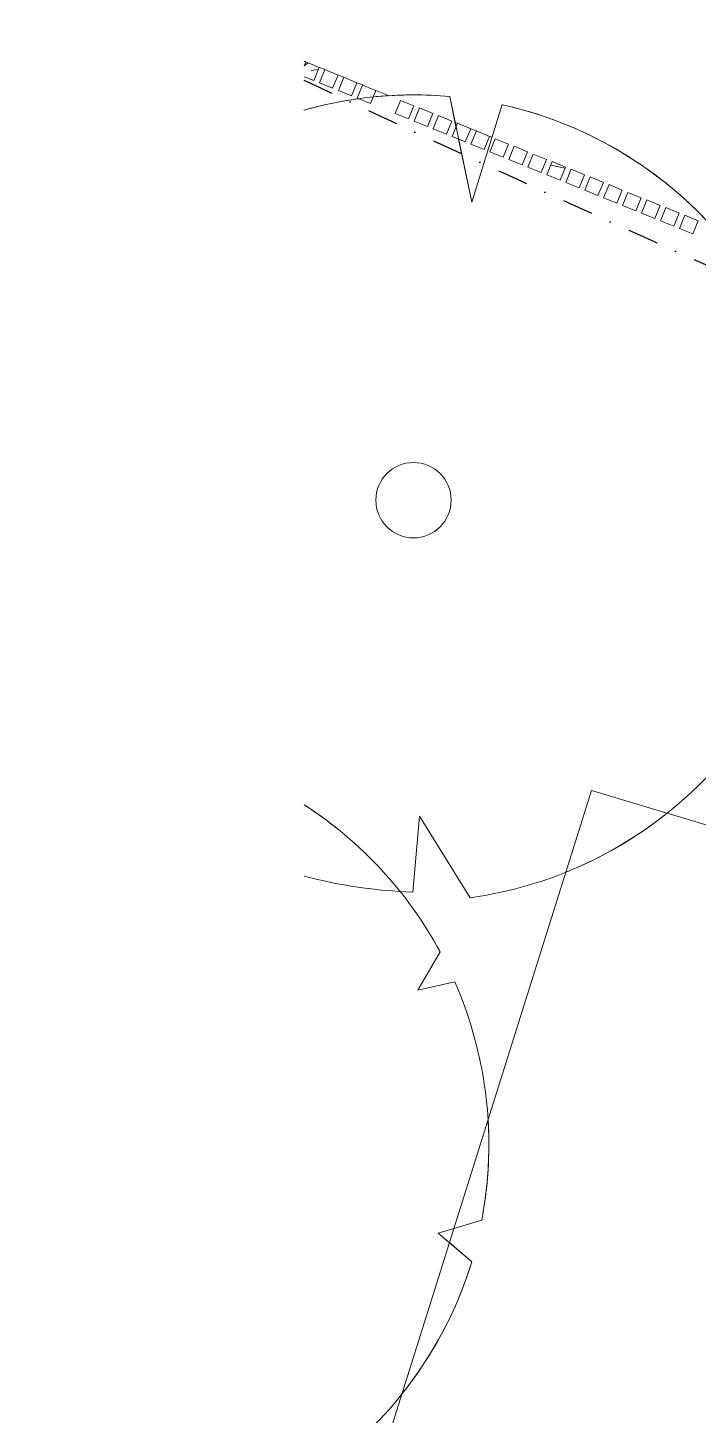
# Model space of a CAD drawing. Header units: millimetres. Extents: x -39027 to 364494, y -35256 to 94895.
# Drawn here: x 164218 to 165858, y 87203 to 90594 of the extents above; entities that cross this region are included whole.
import ezdxf

# ---------------------------------------------------------------- set-up
doc = ezdxf.new("R2010")
doc.units = ezdxf.units.MM
doc.header["$LTSCALE"] = 25
doc.linetypes.add('BG_Dash Dot 3mm', pattern=[7, 3, -2, 0, -2])
for name, color, linetype, lineweight in [('A-DETL-MBND', 4, 'Continuous', 13), ('A-GLAZ-CWMG', 3, 'Continuous', 5), ('C-PROP-LINE', 91, 'BG_Dash Dot 3mm', 25), ('C-TOPO', 251, 'Continuous', 9), ('L-PLNT', 71, 'Continuous', 5)]:
    doc.layers.add(name, color=color, linetype=linetype, lineweight=lineweight)

# ---------------------------------------------------------------- blocks, each defined once
blk = doc.blocks.new('Rectangular Mullion - 35mm Timber Batten_Black_-894194-PROPOSED FIRST FLOOR PLAN')
at = {"layer": 'A-DETL-MBND', "lineweight": 5}
h = blk.add_hatch(dxfattribs=at)
h.set_pattern_fill('FP_1', color=256, style=0, pattern_type=2)
h.set_pattern_definition([(342.749, (13101.33, 12533.75), (-10691.93428, 3408.4868), [122.343, -12111.918]), (326.675, (13218.17, 12497.46), (3605.762, -2132.3304), [155.42, -5025.186]), (292.985, (13348, 12412.1), (941.92, -380.847), [114.947, -1321.893]), (291.137, (13392.92, 12306.26), (7560.45, -19427.28463), [222.826, -22059.793]), (324.99, (13473.27, 12098.424), (-7628.1631, 5436.25745), [135.552, -13419.58]), (337.985, (13584.3, 12020.7), (1322.766, 561.07), [254, -762]), (347.447, (13819.78, 11925.44), (-5017.8325, 1288.417), [123.6, -6056.485]), (343.696, (12998.5, 12279.43), (-8801.3738, 2679.70067), [102.107, -10108.567]), (337.985, (13096.5, 12250.8), (1322.766, 561.07), [152.4, -863.6]), (309.684, (13237.79, 12193.636), (8181.89994, -9752.98374), [150.01, -14851.05]), (285.86, (13333.58, 12078.19), (-1692.01, 6281.6876), [231.684, -11352.5]), (298.696, (13396.9, 11855.33), (3872.74174, -6926.0012), [144.4, -14295.673]), (331.645, (13466.23, 11728.66), (7261.09284, -3791.1956), [184.006, -9016.265]), (349.874, (13628.16, 11641.27), (-14311.02379, 2609.0373), [197.272, -19529.88]), (344.695, (12880.44, 11987.434), (8889.46097, -2371.17666), [173.91, -17217.207]), (334.618, (13048.185, 11941.53), (14740.94124, -6927.80272), [173.02, -17128.838]), (304.295, (13204.5, 11867.36), (-1037.397, 2021.1605), [183.16, -3480.08]), (290.495, (13307.706, 11716.046), (5346.68902, -14125.91575), [165.393, -16373.89]), (323.054, (13365.615, 11561.12), (9297.29536, -6910.3957), [157.726, -15614.836]), (337.985, (13491.7, 11466.3), (1322.766, 561.07), [121.92, -894.08]), (350.98, (13604.7, 11420.62), (9262.8548, -1393.3012), [135.552, -13419.58]), (337.985, (13458.1, 12575.8), (1322.766, 561.07), [3.353, -1012.647]), (114.833, (13532.814, 12381.204), (8712.97424, -18938.42317), [222.826, -22059.793]), (131.42, (13058.4, 11641.5), (-1242.518, 721.568), [90.874, -2180.97]), (149.855, (12998.27, 11709.65), (-5414.9868, 2978.4874), [143.684, -7040.52]), (181.184, (12874.01, 11781.81), (-5465.7766, -246.4002), [77.377, -7660.25]), (311.42, (13532.8, 12381.2), (1242.518, -721.568), [113.59, -2158.253]), (331.275, (13607.964, 12296.023), (-8039.3595, 4473.66674), [173.91, -17217.207]), (348.11, (13760.473, 12212.44), (17169.906134, -3578.632855), [288.98, -28609.032]), (348.29, (13143.23, 12637.36), (6069.25286, -1165.18107), [113.592, -11245.633]), (322.461, (13254.455, 12614.303), (-9152.30965, 7101.30382), [189.804, -18790.642]), (295.106, (13404.96, 12498.655), (-7578.44816, 16299.18031), [194.107, -19216.546]), (303.29, (13487.32, 12322.886), (6860.71724, -10331.3456), [160.644, -15903.726]), (328.523, (13575.49, 12188.6), (4503.1958, -2561.228), [185.403, -5994.684]), (344.567, (13733.61, 12091.793), (-16753.66257, 4665.381766), [265.913, -26325.352]), (346.115, (13048.01, 12401.88), (-5963.3982, 1622.144), [143.684, -7040.52]), (326.675, (13187.5, 12367.4), (3605.762, -2132.3304), [155.42, -5025.186]), (295.475, (13317.36, 12282.01), (-6440.05853, 13662.1457), [165.393, -16373.89]), (292.985, (13388.5, 12132.7), (941.92, -380.847), [186.79, -1250.05]), (320.631, (13461.44, 11960.74), (-10644.67426, 8812.39278), [170.313, -16860.95]), (341.351, (13593.104, 11852.71), (-15413.3556, 5264.8142), [173.02, -17128.838]), (355.088, (13757.04, 11797.384), (10574.52922, -833.81564), [138.19, -13680.903]), (346.731, (12952.8, 12166.4), (7009.7353, -1573.6634), [133.633, -13229.76]), (323.054, (13082.87, 12135.73), (9297.29536, -6910.3957), [157.726, -15614.836]), (305.98, (13208.92, 12040.92), (-3392.78665, 4856.5112), [191.7, -9393.227]), (288.086, (13321.546, 11885.795), (-5332.36425, 16459.65141), [252.37, -24984.547]), (322.04, (13399.89, 11645.9), (-3215.1584, 2685.3507), [147.93, -7248.66]), (343.994, (13516.526, 11554.9), (9829.36488, -2764.31528), [194.107, -19216.546]), (1.184, (13703.11, 11501.38), (5465.7766, 246.4002), [77.377, -7660.25]), (347.447, (12838.55, 11883.82), (-5017.8325, 1288.417), [123.6, -6056.485]), (327.977, (12959.196, 11856.96), (9661.83155, -5973.35872), [175.39, -17363.49]), (300.58, (13107.897, 11763.96), (8518.31275, -14321.84346), [217.433, -21525.916]), (308.93, (13599.36, 12518.68), (5223.5357, -6309.6216), [104.603, -10355.757]), (327.201, (13665.09, 12437.31), (-13876.72194, 8999.13405), [217.196, -21502.404]), (345.11, (13847.66, 12319.66), (-6909.51565, 1967.5874), [245.738, -7945.516])])
h.paths.add_polyline_path([(17.5, 17.5), (17.5, -17.5), (-17.5, -17.5), (-17.5, -6.6), (-7.8, 17.5)], flags=0)
for p, q in [((-7.8, 17.5), (17.5, 17.5)), ((17.5, 17.5), (17.5, -17.5)), ((-17.5, -17.5), (-17.5, -6.6)), ((17.5, -17.5), (-17.5, -17.5))]:
    blk.add_line(p, q, dxfattribs=at)
blk = doc.blocks.new('Rectangular Mullion - 35mm Timber Batten_Black_-V1-PROPOSED FIRST FLOOR PLAN')
at = {"layer": 'A-DETL-MBND', "lineweight": 5}
for p, q in [((-17.5, -17.5), (-17.5, 17.5)), ((-17.5, 17.5), (17.5, 17.5)), ((17.5, 17.5), (17.5, -17.5)), ((17.5, -17.5), (-17.5, -17.5))]:
    blk.add_line(p, q, dxfattribs=at)
blk = doc.blocks.new('Rectangular Mullion - 35mm Timber Batten_Black_-V2-PROPOSED FIRST FLOOR PLAN')
at = {"layer": 'A-DETL-MBND', "lineweight": 5}
for p, q in [((-17.5, -17.5), (-17.5, 17.5)), ((-17.5, 17.5), (17.5, 17.5)), ((17.5, 17.5), (17.5, -17.5)), ((17.5, -17.5), (-17.5, -17.5))]:
    blk.add_line(p, q, dxfattribs=at)
blk = doc.blocks.new('Rectangular Mullion - 35mm Timber Batten_Black_-V3-PROPOSED FIRST FLOOR PLAN')
at = {"layer": 'A-DETL-MBND', "lineweight": 5}
for p, q in [((-17.5, -17.5), (-17.5, 17.5)), ((-17.5, 17.5), (17.5, 17.5)), ((17.5, 17.5), (17.5, -17.5)), ((17.5, -17.5), (-17.5, -17.5))]:
    blk.add_line(p, q, dxfattribs=at)
blk = doc.blocks.new('Rectangular Mullion - 35mm Timber Batten_Black_-V4-PROPOSED FIRST FLOOR PLAN')
at = {"layer": 'A-DETL-MBND', "lineweight": 5}
for p, q in [((-17.5, -17.5), (-17.5, 17.5)), ((-17.5, 17.5), (17.5, 17.5)), ((17.5, 17.5), (17.5, -17.5)), ((17.5, -17.5), (-17.5, -17.5))]:
    blk.add_line(p, q, dxfattribs=at)
blk = doc.blocks.new('Rectangular Mullion - 35mm Timber Batten_Black_-V5-PROPOSED FIRST FLOOR PLAN')
at = {"layer": 'A-DETL-MBND', "lineweight": 5}
for p, q in [((-17.5, -17.5), (-17.5, 17.5)), ((-17.5, 17.5), (17.5, 17.5)), ((17.5, 17.5), (17.5, -17.5)), ((17.5, -17.5), (-17.5, -17.5))]:
    blk.add_line(p, q, dxfattribs=at)
blk = doc.blocks.new('Rectangular Mullion - 35mm Timber Batten_Black_-V6-PROPOSED FIRST FLOOR PLAN')
at = {"layer": 'A-DETL-MBND', "lineweight": 5}
for p, q in [((-17.5, -17.5), (-17.5, 17.5)), ((-17.5, 17.5), (17.5, 17.5)), ((17.5, 17.5), (17.5, -17.5)), ((17.5, -17.5), (-17.5, -17.5))]:
    blk.add_line(p, q, dxfattribs=at)
blk = doc.blocks.new('Rectangular Mullion - 35mm Timber Batten_Black_-V7-PROPOSED FIRST FLOOR PLAN')
at = {"layer": 'A-DETL-MBND', "lineweight": 5}
for p, q in [((-17.5, -17.5), (-17.5, 17.5)), ((-17.5, 17.5), (17.5, 17.5)), ((17.5, 17.5), (17.5, -17.5)), ((17.5, -17.5), (-17.5, -17.5))]:
    blk.add_line(p, q, dxfattribs=at)
blk = doc.blocks.new('Rectangular Mullion - 35mm Timber Batten_Black_-V8-PROPOSED FIRST FLOOR PLAN')
at = {"layer": 'A-DETL-MBND', "lineweight": 5}
for p, q in [((-17.5, -17.5), (-17.5, 17.5)), ((-17.5, 17.5), (17.5, 17.5)), ((17.5, 17.5), (17.5, -17.5)), ((17.5, -17.5), (-17.5, -17.5))]:
    blk.add_line(p, q, dxfattribs=at)
blk = doc.blocks.new('Rectangular Mullion - 35mm Timber Batten_Black_-V9-PROPOSED FIRST FLOOR PLAN')
at = {"layer": 'A-DETL-MBND', "lineweight": 5}
for p, q in [((-17.5, -17.5), (-17.5, 17.5)), ((-17.5, 17.5), (17.5, 17.5)), ((17.5, 17.5), (17.5, -17.5)), ((17.5, -17.5), (-17.5, -17.5))]:
    blk.add_line(p, q, dxfattribs=at)
blk = doc.blocks.new('Rectangular Mullion - 35mm Timber Batten_Black_-V10-PROPOSED FIRST FLOOR PLAN')
at = {"layer": 'A-DETL-MBND', "lineweight": 5}
for p, q in [((-17.5, -17.5), (-17.5, 17.5)), ((-17.5, 17.5), (17.5, 17.5)), ((17.5, 17.5), (17.5, -17.5)), ((17.5, -17.5), (-17.5, -17.5))]:
    blk.add_line(p, q, dxfattribs=at)
blk = doc.blocks.new('Rectangular Mullion - 35mm Timber Batten_Black_-V11-PROPOSED FIRST FLOOR PLAN')
at = {"layer": 'A-DETL-MBND', "lineweight": 5}
for p, q in [((-17.5, -17.5), (-17.5, 17.5)), ((-17.5, 17.5), (17.5, 17.5)), ((17.5, 17.5), (17.5, -17.5)), ((17.5, -17.5), (-17.5, -17.5))]:
    blk.add_line(p, q, dxfattribs=at)
blk = doc.blocks.new('Rectangular Mullion - 35mm Timber Batten_Black_-V12-PROPOSED FIRST FLOOR PLAN')
at = {"layer": 'A-DETL-MBND', "lineweight": 5}
h = blk.add_hatch(dxfattribs=at)
h.set_pattern_fill('FP_5', color=256, style=0, pattern_type=2)
h.set_pattern_definition([(342.749, (12451.33, 12533.75), (-10691.93428, 3408.4868), [122.343, -12111.918]), (326.675, (12568.17, 12497.46), (3605.762, -2132.3304), [155.42, -5025.186]), (292.985, (12698, 12412.1), (941.92, -380.847), [114.947, -1321.893]), (291.137, (12742.92, 12306.26), (7560.45, -19427.28463), [222.826, -22059.793]), (324.99, (12823.27, 12098.424), (-7628.1631, 5436.25745), [135.552, -13419.58]), (337.985, (12934.3, 12020.7), (1322.766, 561.07), [254, -762]), (347.447, (13169.78, 11925.44), (-5017.8325, 1288.417), [123.6, -6056.485]), (343.696, (12348.5, 12279.43), (-8801.3738, 2679.70067), [102.107, -10108.567]), (337.985, (12446.5, 12250.8), (1322.766, 561.07), [152.4, -863.6]), (309.684, (12587.79, 12193.636), (8181.89994, -9752.98374), [150.01, -14851.05]), (285.86, (12683.58, 12078.19), (-1692.01, 6281.6876), [231.684, -11352.5]), (298.696, (12746.9, 11855.33), (3872.74174, -6926.0012), [144.4, -14295.673]), (331.645, (12816.23, 11728.66), (7261.09284, -3791.1956), [184.006, -9016.265]), (349.874, (12978.16, 11641.27), (-14311.02379, 2609.0373), [197.272, -19529.88]), (344.695, (12230.44, 11987.434), (8889.46097, -2371.17666), [173.91, -17217.207]), (334.618, (12398.185, 11941.53), (14740.94124, -6927.80272), [173.02, -17128.838]), (304.295, (12554.5, 11867.36), (-1037.397, 2021.1605), [183.16, -3480.08]), (290.495, (12657.706, 11716.046), (5346.68902, -14125.91575), [165.393, -16373.89]), (323.054, (12715.615, 11561.12), (9297.29536, -6910.3957), [157.726, -15614.836]), (337.985, (12841.7, 11466.3), (1322.766, 561.07), [121.92, -894.08]), (350.98, (12954.7, 11420.62), (9262.8548, -1393.3012), [135.552, -13419.58]), (337.985, (12808.1, 12575.8), (1322.766, 561.07), [3.353, -1012.647]), (114.833, (12882.814, 12381.204), (8712.97424, -18938.42317), [222.826, -22059.793]), (131.42, (12408.4, 11641.5), (-1242.518, 721.568), [90.874, -2180.97]), (149.855, (12348.27, 11709.65), (-5414.9868, 2978.4874), [143.684, -7040.52]), (181.184, (12224.01, 11781.81), (-5465.7766, -246.4002), [77.377, -7660.25]), (311.42, (12882.8, 12381.2), (1242.518, -721.568), [113.59, -2158.253]), (331.275, (12957.964, 12296.023), (-8039.3595, 4473.66674), [173.91, -17217.207]), (348.11, (13110.473, 12212.44), (17169.906134, -3578.632855), [288.98, -28609.032]), (348.29, (12493.23, 12637.36), (6069.25286, -1165.18107), [113.592, -11245.633]), (322.461, (12604.455, 12614.303), (-9152.30965, 7101.30382), [189.804, -18790.642]), (295.106, (12754.96, 12498.655), (-7578.44816, 16299.18031), [194.107, -19216.546]), (303.29, (12837.32, 12322.886), (6860.71724, -10331.3456), [160.644, -15903.726]), (328.523, (12925.49, 12188.6), (4503.1958, -2561.228), [185.403, -5994.684]), (344.567, (13083.61, 12091.793), (-16753.66257, 4665.381766), [265.913, -26325.352]), (346.115, (12398.01, 12401.88), (-5963.3982, 1622.144), [143.684, -7040.52]), (326.675, (12537.5, 12367.4), (3605.762, -2132.3304), [155.42, -5025.186]), (295.475, (12667.36, 12282.01), (-6440.05853, 13662.1457), [165.393, -16373.89]), (292.985, (12738.5, 12132.7), (941.92, -380.847), [186.79, -1250.05]), (320.631, (12811.44, 11960.74), (-10644.67426, 8812.39278), [170.313, -16860.95]), (341.351, (12943.104, 11852.71), (-15413.3556, 5264.8142), [173.02, -17128.838]), (355.088, (13107.04, 11797.384), (10574.52922, -833.81564), [138.19, -13680.903]), (346.731, (12302.8, 12166.4), (7009.7353, -1573.6634), [133.633, -13229.76]), (323.054, (12432.87, 12135.73), (9297.29536, -6910.3957), [157.726, -15614.836]), (305.98, (12558.92, 12040.92), (-3392.78665, 4856.5112), [191.7, -9393.227]), (288.086, (12671.546, 11885.795), (-5332.36425, 16459.65141), [252.37, -24984.547]), (322.04, (12749.89, 11645.9), (-3215.1584, 2685.3507), [147.93, -7248.66]), (343.994, (12866.526, 11554.9), (9829.36488, -2764.31528), [194.107, -19216.546]), (1.184, (13053.11, 11501.38), (5465.7766, 246.4002), [77.377, -7660.25]), (347.447, (12188.55, 11883.82), (-5017.8325, 1288.417), [123.6, -6056.485]), (327.977, (12309.196, 11856.96), (9661.83155, -5973.35872), [175.39, -17363.49]), (300.58, (12457.897, 11763.96), (8518.31275, -14321.84346), [217.433, -21525.916]), (308.93, (12949.36, 12518.68), (5223.5357, -6309.6216), [104.603, -10355.757]), (327.201, (13015.09, 12437.31), (-13876.72194, 8999.13405), [217.196, -21502.404]), (345.11, (13197.66, 12319.66), (-6909.51565, 1967.5874), [245.738, -7945.516])])
h.paths.add_polyline_path([(17.5, 17.5), (17.5, -17.5), (-17.5, -17.5), (-17.5, 17.5)], flags=0)
for p, q in [((-17.5, -17.5), (-17.5, 17.5)), ((-17.5, 17.5), (17.5, 17.5)), ((17.5, 17.5), (17.5, -17.5)), ((17.5, -17.5), (-17.5, -17.5))]:
    blk.add_line(p, q, dxfattribs=at)
blk = doc.blocks.new('Rectangular Mullion - 35mm Timber Batten_Black_-V13-PROPOSED FIRST FLOOR PLAN')
at = {"layer": 'A-DETL-MBND', "lineweight": 5}
for p, q in [((-17.5, -17.5), (-17.5, 17.5)), ((-17.5, 17.5), (17.5, 17.5)), ((17.5, 17.5), (17.5, -17.5)), ((17.5, -17.5), (-17.5, -17.5))]:
    blk.add_line(p, q, dxfattribs=at)
blk = doc.blocks.new('Rectangular Mullion - 35mm Timber Batten_Black_-V14-PROPOSED FIRST FLOOR PLAN')
at = {"layer": 'A-DETL-MBND', "lineweight": 5}
for p, q in [((-17.5, -17.5), (-17.5, 17.5)), ((-17.5, 17.5), (17.5, 17.5)), ((17.5, 17.5), (17.5, -17.5)), ((17.5, -17.5), (-17.5, -17.5))]:
    blk.add_line(p, q, dxfattribs=at)
blk = doc.blocks.new('Rectangular Mullion - 35mm Timber Batten_Black_-V15-PROPOSED FIRST FLOOR PLAN')
at = {"layer": 'A-DETL-MBND', "lineweight": 5}
for p, q in [((-17.5, -17.5), (-17.5, 17.5)), ((-17.5, 17.5), (17.5, 17.5)), ((17.5, 17.5), (17.5, -17.5)), ((17.5, -17.5), (-17.5, -17.5))]:
    blk.add_line(p, q, dxfattribs=at)
blk = doc.blocks.new('Rectangular Mullion - 35mm Timber Batten_Black_-V16-PROPOSED FIRST FLOOR PLAN')
at = {"layer": 'A-DETL-MBND', "lineweight": 5}
for p, q in [((-17.5, -17.5), (-17.5, 17.5)), ((-17.5, 17.5), (17.5, 17.5)), ((17.5, 17.5), (17.5, -17.5)), ((17.5, -17.5), (-17.5, -17.5))]:
    blk.add_line(p, q, dxfattribs=at)
blk = doc.blocks.new('Rectangular Mullion - 35mm Timber Batten_Black_-V17-PROPOSED FIRST FLOOR PLAN')
at = {"layer": 'A-DETL-MBND', "lineweight": 5}
for p, q in [((-17.5, -17.5), (-17.5, 17.5)), ((-17.5, 17.5), (17.5, 17.5)), ((17.5, 17.5), (17.5, -17.5)), ((17.5, -17.5), (-17.5, -17.5))]:
    blk.add_line(p, q, dxfattribs=at)
blk = doc.blocks.new('Rectangular Mullion - 35mm Timber Batten_Black_-V18-PROPOSED FIRST FLOOR PLAN')
at = {"layer": 'A-DETL-MBND', "lineweight": 5}
for p, q in [((-17.5, -17.5), (-17.5, 17.5)), ((-17.5, 17.5), (17.5, 17.5)), ((17.5, 17.5), (17.5, -17.5)), ((17.5, -17.5), (-17.5, -17.5))]:
    blk.add_line(p, q, dxfattribs=at)
blk = doc.blocks.new('Rectangular Mullion - 35mm Timber Batten_Black_-V19-PROPOSED FIRST FLOOR PLAN')
at = {"layer": 'A-DETL-MBND', "lineweight": 5}
for p, q in [((-17.5, -17.5), (-17.5, 17.5)), ((-17.5, 17.5), (17.5, 17.5)), ((17.5, 17.5), (17.5, -17.5)), ((17.5, -17.5), (-17.5, -17.5))]:
    blk.add_line(p, q, dxfattribs=at)
blk = doc.blocks.new('PLANTING_Coloured tree scaleable - 2_5 Meters-V220-PROPOSED FIRST FLOOR PLAN')
at = {"layer": 'A-DETL-MBND', "lineweight": 5}
for p, q in [((-179.7, 972.6), (-155, 724.1)), ((-179.7, 972.6), (-155, 724.1)), ((-155, 724.1), (-305.8, 940.5)), ((-262.6, 878.4), (-305.8, 940.5)), ((-155, 724.1), (-244.8, 853)), ((601.6, 666.6), (614.9, 774.5)), ((601.6, 666.6), (614.9, 774.5)), ((677.1, 720.7), (601.6, 666.6)), ((677.1, 720.7), (601.6, 666.6)), ((880.9, 139.8), (966.1, 211.2)), ((984, 107.8), (880.9, 139.8)), ((316.4, -707), (508.7, -841.4)), ((374.2, -883.7), (316.4, -707))]:
    blk.add_line(p, q, dxfattribs=at)
blk.add_circle((-0.1, -2), 92.1, dxfattribs=at)
for centre, radius, start, end in [((-0.1, 0), 989, 51.5512, 100.4622), ((-0.1, 0), 989, 65.6087, 100.4622), ((-0.1, 0), 989, 108.0083, 128.8601), ((-0.1, 0), 989, 108.0083, 118.8729), ((-0.1, 0), 989, 63.7267, 64.715), ((-0.1, 0), 989, 120.951, 128.8383), ((-0.1, 0), 989, 51.5512, 61.4206), ((-0.1, 0), 989, 12.3276, 46.7819), ((-0.1, 0), 989, 45.2198, 46.7819), ((0.2, 6.8), 989, 300.9465, 5.8599), ((0.2, 6.8), 989, 314.9991, 331.6564), ((-46.3, 186.8), 1150.1, 278.025, 291.4464)]:
    blk.add_arc(centre, radius, start, end, dxfattribs=at)
blk = doc.blocks.new('PLANTING_Coloured tree scaleable - 2_5 Meters-V227-PROPOSED FIRST FLOOR PLAN')
at = {"layer": 'A-DETL-MBND', "lineweight": 5}
for p, q in [((601.6, 666.6), (614.9, 774.5)), ((677.1, 720.7), (601.6, 666.6)), ((880.9, 139.8), (966.1, 211.2)), ((911.4, 165.3), (966.1, 211.2)), ((984, 107.8), (880.9, 139.8)), ((984, 107.8), (915, 129.2))]:
    blk.add_line(p, q, dxfattribs=at)
for centre, start, end in [((-0.1, 0), 51.5512, 80.1808), ((-0.1, 0), 73.7835, 80.1764), ((-0.1, 0), 12.3276, 46.7819), ((-0.1, 0), 12.3276, 26.5632), ((0.2, 6.8), 325.869, 5.8599), ((0.2, 6.8), 344.547, 5.8599)]:
    blk.add_arc(centre, 989, start, end, dxfattribs=at)
blk = doc.blocks.new('Family - ___-1009153-PROPOSED FIRST FLOOR PLAN')
at = {"layer": 'C-PROP-LINE'}
blk.add_arc((14652.7, 63546.4), 51820, 244.73749, 256.36333, dxfattribs=at)

msp = doc.modelspace()

# ---------------------------------------------------------------- linework, layer by layer
at = {"layer": 'C-TOPO'}
for p, q in [((164898.4, 90510.7), (164894.3, 90512.4)), ((164944.7, 90492), (164930.8, 90497.6)), ((164991.1, 90473.3), (164977.2, 90478.9)), ((165037.5, 90454.5), (165023.5, 90460.1)), ((165102.3, 90428.3), (165069.9, 90441.4)), ((165269.2, 90360.8), (165263.5, 90363.1)), ((165315.6, 90342.1), (165301.7, 90347.7)), ((165353.9, 90326.6), (165348, 90328.9)), ((164894.3, 86493.6), (165596.8, 88729.7)), ((165596.8, 88729.7), (167884.8, 88043.2))]:
    msp.add_line(p, q, dxfattribs=at)

# ---------------------------------------------------------------- block references
at = {"layer": 'A-GLAZ-CWMG', "lineweight": 5, "extrusion": (0, 0, -1), "rotation": 202.0150672995229}
for name, p in [('Rectangular Mullion - 35mm Timber Batten_Black_-894194-PROPOSED FIRST FLOOR PLAN', (-164908.1, 90488)), ('Rectangular Mullion - 35mm Timber Batten_Black_-V1-PROPOSED FIRST FLOOR PLAN', (-164954.4, 90469.2)), ('Rectangular Mullion - 35mm Timber Batten_Black_-V2-PROPOSED FIRST FLOOR PLAN', (-165000.8, 90450.5)), ('Rectangular Mullion - 35mm Timber Batten_Black_-V3-PROPOSED FIRST FLOOR PLAN', (-165047.1, 90431.7)), ('Rectangular Mullion - 35mm Timber Batten_Black_-V4-PROPOSED FIRST FLOOR PLAN', (-165139.8, 90394.2)), ('Rectangular Mullion - 35mm Timber Batten_Black_-V5-PROPOSED FIRST FLOOR PLAN', (-165186.2, 90375.5)), ('Rectangular Mullion - 35mm Timber Batten_Black_-V6-PROPOSED FIRST FLOOR PLAN', (-165232.5, 90356.8)), ('Rectangular Mullion - 35mm Timber Batten_Black_-V7-PROPOSED FIRST FLOOR PLAN', (-165278.9, 90338)), ('Rectangular Mullion - 35mm Timber Batten_Black_-V8-PROPOSED FIRST FLOOR PLAN', (-165325.2, 90319.3)), ('Rectangular Mullion - 35mm Timber Batten_Black_-V9-PROPOSED FIRST FLOOR PLAN', (-165371.6, 90300.5)), ('Rectangular Mullion - 35mm Timber Batten_Black_-V10-PROPOSED FIRST FLOOR PLAN', (-165418, 90281.8)), ('Rectangular Mullion - 35mm Timber Batten_Black_-V11-PROPOSED FIRST FLOOR PLAN', (-165464.3, 90263)), ('Rectangular Mullion - 35mm Timber Batten_Black_-V12-PROPOSED FIRST FLOOR PLAN', (-165510.7, 90244.3)), ('Rectangular Mullion - 35mm Timber Batten_Black_-V13-PROPOSED FIRST FLOOR PLAN', (-165557, 90225.6)), ('Rectangular Mullion - 35mm Timber Batten_Black_-V14-PROPOSED FIRST FLOOR PLAN', (-165603.4, 90206.8)), ('Rectangular Mullion - 35mm Timber Batten_Black_-V15-PROPOSED FIRST FLOOR PLAN', (-165649.7, 90188.1)), ('Rectangular Mullion - 35mm Timber Batten_Black_-V16-PROPOSED FIRST FLOOR PLAN', (-165696.1, 90169.3)), ('Rectangular Mullion - 35mm Timber Batten_Black_-V17-PROPOSED FIRST FLOOR PLAN', (-165742.4, 90150.6)), ('Rectangular Mullion - 35mm Timber Batten_Black_-V18-PROPOSED FIRST FLOOR PLAN', (-165788.8, 90131.9)), ('Rectangular Mullion - 35mm Timber Batten_Black_-V19-PROPOSED FIRST FLOOR PLAN', (-165835.1, 90113.1))]:
    msp.add_blockref(name, p, dxfattribs=at)
at = {"layer": 'C-PROP-LINE'}
msp.add_blockref('Family - ___-1009153-PROPOSED FIRST FLOOR PLAN', (172355.8, 73784.3), dxfattribs=at)
at = {"layer": 'L-PLNT', "lineweight": 5, "rotation": 336.8993779194267}
for name, p in [('PLANTING_Coloured tree scaleable - 2_5 Meters-V220-PROPOSED FIRST FLOOR PLAN', (165162.6, 89441.3)), ('PLANTING_Coloured tree scaleable - 2_5 Meters-V227-PROPOSED FIRST FLOOR PLAN', (164357.2, 87864.6))]:
    msp.add_blockref(name, p, dxfattribs=at)

doc.saveas('drawing.dxf')
